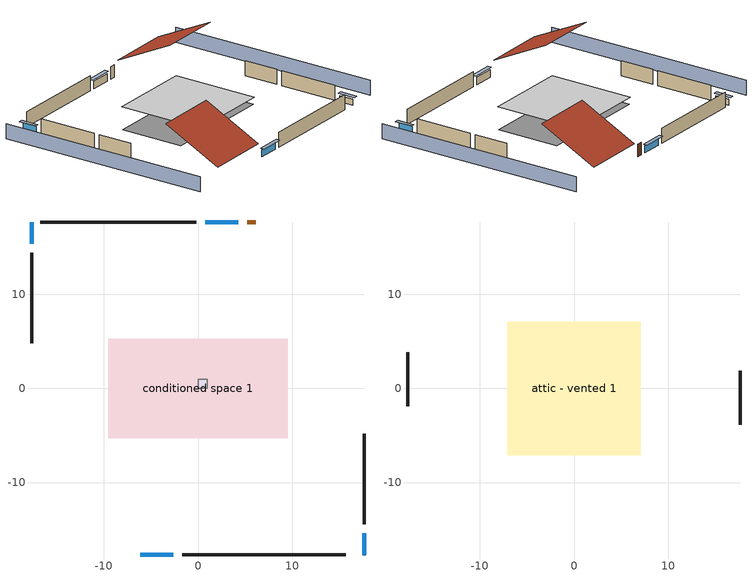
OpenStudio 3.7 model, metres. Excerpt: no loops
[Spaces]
conditioned space 1
 floor foundation (Slab1 construction): -9.54,-5.31 -9.54,5.31 9.54,5.31 9.54,-5.31 z0
 wall outside (Wall1 construction): -1.68,-17.7 15.69,-17.7 z0:2.44
 wall outside (Wall2 construction): -17.7,14.45 -17.7,4.81 z0:2.44
 wall outside (Wall3 construction): -0.16,17.7 -16.77,17.7 z0:2.44
 wall outside (Wall4 construction): 17.7,-14.45 17.7,-4.81 z0:2.44
 wall outside (AdiabaticWallConstruction): -6.13,-17.7 -2.61,-17.7 / 4.29,17.7 0.77,17.7 z0:1.19; -17.7,17.7 -17.7,15.38 / 17.7,-17.7 17.7,-15.38 z0:1.01
 wall outside (AdiabaticWallConstruction 1): 6.13,17.7 5.22,17.7 z0:2.03
 window (WindowConstruction): -6.13,-17.7 -2.61,-17.7 z0:1.19
 window (WindowConstruction 1): -17.7,17.7 -17.7,15.38 z0:1.01
 window (WindowConstruction 2): 4.29,17.7 0.77,17.7 z0:1.19
 window (WindowConstruction 3): 17.7,-17.7 17.7,-15.38 z0:1.01
 door (Door): 6.13,17.7 5.22,17.7 z0:2.03
central ac and furnace airloop ret air space
 floor adiabatic (AdiabaticConst): 0,0 0,1 1,1 1,0 z0
 wall adiabatic (AdiabaticConst): 0,1 0,0 1,0 1,1 0,1 z0:1
 ceiling adiabatic (AdiabaticConst): 1,0 1,1 0,1 0,0 z1
attic - vented 1
 floor to conditioned space 1 (Floor1 construction Reversed): -7.11,-7.11 -7.11,7.11 7.11,7.11 7.11,-7.11 z2.44
 wall outside (Wall5 construction): -17.7,3.88 -17.7,-1.89 z0:2.44
 wall outside (Wall6 construction): 17.7,-3.88 17.7,1.89 z0:2.44
 roof outside (Roof1 construction): -7.06,-17.7,2.44 -7.06,-8.19,7.2 -17.7,-8.19,7.2 -17.7,-17.7,2.44
 roof outside (Roof2 construction): 7.06,17.7,2.44 7.06,8.19,7.2 17.7,8.19,7.2 17.7,17.7,2.44
shading: 22.27,-17.7 22.27,17.7 / -22.27,17.7 -22.27,-17.7 z0:2.44; -2.3,-17.7 -6.44,-17.7 -6.44,-18.31 -2.3,-18.31 z1.49; -17.7,15.08 -17.7,18.01 -18.31,18.01 -18.31,15.08 z1.31; 0.46,17.7 4.6,17.7 4.6,18.31 0.46,18.31 z1.49; 17.7,-15.08 17.7,-18.01 18.31,-18.01 18.31,-15.08 z1.31
[Site]
Miramar Mcas_CA_USA: Latitude {deg}=32.87; Longitude {deg}=-117.15; Time Zone {hr}=-8; Elevation {m}=146; Terrain=Suburbs
[Site:GroundTemperature:Shallow]
17.2306, 16.3968, 16.33, 16.7257, 18.3142, 19.8952, 21.2659, 22.1342, 22.208, 21.5018, 20.166, 18.6335
[Site:WaterMainsTemperature]
Calculation Method=Schedule; Temperature Schedule=mains temperature schedule
[Building]
Building 1
[Material] Roughness=Rough
Name | Thickness {m} | Conductivity {W/m-K} | Density {kg/m3} | Specific Heat {J/kg-K} | Thermal Absorptance | Solar Absorptance | Visible Absorptance
asphalt or fiberglass shingles | 0.00635 | 0.162714 | 1121.4 | 1465.45 | 0.9 | 0.85 | 0.85
roof rigid ins | 0.00281632 | 0.029427 | 32.04 | 1214.23 | 0.9 | 0.7 | 0.7
osb sheathing 0.5 in. | 0.0127 | 0.115458 | 512.64 | 1214.23 | 0.9 | 0.6 | 0.6
stucco | 0.0254 | 0.649125 | 1281.6 | 879.27 | 0.9 | 0.5 | 0.5
osb sheathing 0.5 in. 1 | 0.0127 | 0.115458 | 512.64 | 1214.23 | 0.9 | 0.7 | 0.7
wall stud and cavity | 0.1397 | 0.556315 | 139.0536 | 1170.24 | 0.9 | 0.7 | 0.7
gypsum board | 0.0127 | 0.160291 | 801 | 837.4 | 0.9 | 0.6 | 0.6
wall stud and cavity 1 | 0.1397 | 0.348569 | 139.0536 | 1170.24 | 0.9 | 0.6 | 0.6
ceiling loosefill ins | 0.0846667 | 0.0480833 | 16.02 | 1046.75 | 0.9 | 0.7 | 0.7
ceiling stud and cavity | 0.1397 | 0.302811 | 65.682 | 1177.47 | 0.9 | 0.7 | 0.7
concrete 4.0 in. | 0.1016 | 1.803125 | 2242.8 | 837.4 | 0.9 | 0.7 | 0.7
floor covering | 0.0127 | 0.0450781 | 54.468 | 1339.84 | 0.9 | 0.9 | 0.9
wood siding; wood siding 1 | 0.0254 | 0.102417 | 544.68 | 1172.36
wall rigid ins | 0.512978 | 0.029427 | 32.04 | 1214.23 | 0.9 | 0.7 | 0.7
wall stud and cavity 2 | 0.0889 | 0.380278 | 52.3479 | 1209.89 | 0.9 | 0.7 | 0.7
door material | 0.04445 | 0.0612267 | 512.64 | 1214.23 | 0.9 | 0.7 | 0.7
wall stud and cavity 3 | 0.0889 | 0.391764 | 83.0341 | 1211.67 | 0.9 | 0.7 | 0.7
furniture material conditioned space 1 | 0.1524 | 0.115458 | 640.8 | 1214.23 | 0.9 | 0.6 | 0.6
[Construction]
Roof1 construction; Roof2 construction: asphalt or fiberglass shingles, roof rigid ins, osb sheathing 0.5 in.
Wall1 construction; Wall2 construction; Wall3 construction; Wall4 construction: stucco, osb sheathing 0.5 in. 1, wall stud and cavity, gypsum board
Wall5 construction; Wall6 construction: stucco, osb sheathing 0.5 in. 1, wall stud and cavity 1
Floor1 construction Reversed: gypsum board, ceiling stud and cavity, ceiling loosefill ins
Slab1 construction: concrete 4.0 in., floor covering
WindowConstruction; WindowConstruction 1; WindowConstruction 2; WindowConstruction 3: WindowMaterial
AdiabaticWallConstruction: wood siding, wall rigid ins, wall stud and cavity 2, gypsum board
Door: door material
AdiabaticWallConstruction 1: wood siding 1, wall rigid ins, wall stud and cavity 2, gypsum board
PartitionWallConstruction: gypsum board, wall stud and cavity 3, gypsum board
furniture construction conditioned space 1: furniture material conditioned space 1
AdiabaticConst: Adiabatic
[WindowMaterial:SimpleGlazingSystem]
WindowMaterial: U-Factor {W/m2-K}=2.78222; Solar Heat Gain Coefficient=0.56
[Material:NoMass]
Adiabatic: Roughness=Rough; Thermal Resistance {m2-K/W}=176.1
[ThermalZone] Multiplier=1; Use Ideal Air Loads=No
Name | Volume {m3} | Thermostat
conditioned space | 493.619 | conditioned space temperature setpoint
attic - vented | 214.681
central ac and furnace airloop ret air zone | 1
[Sizing:Zone] Zone Cooling Design Supply Air Temperature Input Method=SupplyAirTemperature; Zone Cooling Design Supply Air Temperature {C}=14; Zone Cooling Design Supply Air Temperature Difference {deltaC}=11.11; Zone Heating Design Supply Air Temperature Input Method=SupplyAirTemperature; Zone Heating Design Supply Air Temperature {C}=40; Zone Heating Design Supply Air Temperature Difference {deltaC}=11.11; Zone Cooling Design Supply Air Humidity Ratio {kg-H2O/kg-air}=0.0085; Zone Heating Design Supply Air Humidity Ratio {kg-H2O/kg-air}=0.008; Cooling Design Air Flow Method=DesignDay; Heating Design Air Flow Method=DesignDay; Account for Dedicated Outdoor Air System=No; Dedicated Outdoor Air System Control Strategy=NeutralSupplyAir; Dedicated Outdoor Air Low Setpoint Temperature for Design {C}=autosize; Dedicated Outdoor Air High Setpoint Temperature for Design {C}=autosize; Zone Load Sizing Method=Sensible Load Only No Latent Load; Zone Latent Cooling Design Supply Air Humidity Ratio Input Method=HumidityRatioDifference; Zone Cooling Design Supply Air Humidity Ratio Difference {kgWater/kgDryAir}=0.005; Zone Latent Heating Design Supply Air Humidity Ratio Input Method=HumidityRatioDifference; Zone Humidification Design Supply Air Humidity Ratio Difference {kgWater/kgDryAir}=0.005
attic - vented; central ac and furnace airloop ret air zone
[Space] Building Unit=Building Unit 1
Name | Thermal Zone | Volume {m3}
conditioned space 1 | conditioned space | 493.619
attic - vented 1 | attic - vented | 214.681
central ac and furnace airloop ret air space | central ac and furnace airloop ret air zone
[ThermostatSetpoint:DualSetpoint]
conditioned space temperature setpoint: Heating Setpoint Temperature Schedule=heating setpoint; Cooling Setpoint Temperature Schedule=cooling setpoint
[Foundation:Kiva]
Foundation Kiva 1: Initial Indoor Air Temperature {C}=22.2222; Wall Height Above Grade {m}=0.1016; Wall Depth Below Slab {m}=0.2032
[Foundation:Kiva:Settings]
Soil Conductivity {W/m-K}=1.9041; Soil Density {kg/m3}=1842.3; Soil Specific Heat {J/kg-K}=418.7; Ground Solar Absorptivity=0.9; Ground Thermal Absorptivity=0.9; Ground Surface Roughness {m}=0.03; Far-Field Width {m}=40; Deep-Ground Boundary Condition=ZeroFlux; Deep-Ground Depth {m}=40; Minimum Cell Dimension {m}=0.2; Maximum Cell Growth Coefficient=3; Simulation Timestep=Timestep
[SurfaceProperty:ExposedFoundationPerimeter]
Slab1: Exposed Perimeter Calculation Method=TotalExposedPerimeter; Total Exposed Perimeter {m}=59.37504
[SurfaceProperty:IncidentSolarMultiplier] Incident Solar Multiplier=1; Incident Solar Multiplier Schedule=trans schedule winter=0.85 summer=0.7
Window1; Window2; Window3; Window4
[InternalMass:Definition] Design Level Calculation Method=SurfaceArea
Name | Construction | Surface Area {m2}
partition wall mass | PartitionWallConstruction | 202.436
furniture mass conditioned space 1 | furniture construction conditioned space 1 | 80.9743
[InternalMass] Space or SpaceType=conditioned space 1; Multiplier=1
Name | Internal Mass Definition
partition wall mass | partition wall mass
furniture mass conditioned space 1 | furniture mass conditioned space 1
[External:File]
External File 1: File=in.schedules.csv
[People:Definition]
occupants: Number of People Calculation Method=People; Number of People {people}=2; Fraction Radiant=0.314171; Sensible Heat Fraction=0.56303; Carbon Dioxide Generation Rate {m3/s-W}=0; Enable ASHRAE 55 Comfort Warnings=No; Mean Radiant Temperature Calculation Type=ZoneAveraged
[People]
occupants: People Definition=occupants; Space or SpaceType=conditioned space 1; Number of People Schedule=occupants; Activity Level Schedule=occupants activity schedule; Multiplier=1
[Fan:SystemModel]
central ac and furnace supply fan: Availability Schedule=Always On Discrete; Design Maximum Air Flow Rate {m3/s}=0.64704; Speed Control Method=Discrete; Electric Power Minimum Flow Rate Fraction=0.2; Design Pressure Rise {Pa}=794.58; Motor Efficiency=1; Motor In Air Stream Fraction=1; Design Electric Power Consumption {W}=autosize; Design Power Sizing Method=TotalEfficiencyAndPressure; Electric Power Per Unit Flow Rate {W/(m3/s)}=840; Electric Power Per Unit Flow Rate Per Unit Pressure {W-s/m3-Pa}=1.66667; Fan Total Efficiency=0.75; Motor Loss Radiative Fraction=0; Speed Flow Fraction 1=0.57476; Speed Electric Power Fraction 1=0.18987; Speed Flow Fraction 2=1; Speed Electric Power Fraction 2=1
[EnergyManagementSystem:Sensor]
Name | Output Variable or Output Meter Index Key | Output Variable or Output Meter
central_ac_and_furnace_supply_fan_s; central_ac_and_furnace_supply_fan_s_1 | central ac and furnace supply fan | Fan Electricity Energy
cool_season | cooling season schedule | Schedule Value
out_pb_s |  | Site Outdoor Air Barometric Pressure
out_wt_s |  | Site Outdoor Air Humidity Ratio
site_vw_s |  | Site Wind Speed
central_ac_and_furnace_airloop_Fan_RTF_s | central ac and furnace supply fan | Fan Runtime Fraction Speed 1
central_ac_and_furnace_airloop_Fan_RTF_s_1 | central ac and furnace supply fan | Fan Runtime Fraction Speed 2
central_ac_and_furnace_airloop_AH_MFR_s | Node 5 | System Node Mass Flow Rate
central_ac_and_furnace_airloop_AH_VFR_s | Node 5 | System Node Current Density Volume Flow Rate
central_ac_and_furnace_airloop_AH_Tout_s | Node 5 | System Node Temperature
central_ac_and_furnace_airloop_AH_Wout_s | Node 5 | System Node Humidity Ratio
central_ac_and_furnace_airloop_RA_T_s | Node 8 | System Node Temperature
central_ac_and_furnace_airloop_Ra_W_s | Node 8 | System Node Humidity Ratio
central_ac_and_furnace_airloop_0_DZ_T_s | attic - vented | Zone Air Temperature
central_ac_and_furnace_airloop_0_DZ_W_s | attic - vented | Zone Mean Air Humidity Ratio
natural_vent_s | natural vent schedule | Schedule Value
htg_sp_s | heating setpoint | Schedule Value
clg_sp_s | cooling setpoint | Schedule Value
mech_vent_range_fan_0_sch_s | mech vent range fan 0 schedule | Schedule Value
mech_vent_bath_fan_0_sch_s | mech vent bath fan 0 schedule | Schedule Value
clothes_dryer_exhaust_0_sch_s | clothes_dryer | Schedule Value
htg_load_cond |  | Heating:EnergyTransfer:Zone:CONDITIONED SPACE
clg_load_cond |  | Cooling:EnergyTransfer:Zone:CONDITIONED SPACE
htg_load_duct |  | Heating:EnergyTransfer:Zone:CENTRAL AC AND FURNACE AIRLOOP RET AIR ZONE
clg_load_duct |  | Cooling:EnergyTransfer:Zone:CENTRAL AC AND FURNACE AIRLOOP RET AIR ZONE
[EnergyManagementSystem:Program]
central_ac_and_furnace_supply_fan_disaggregate_program: Set central_ac_and_furnace_supply_fan_clg = 0; If central_ac_and_furnace_clg_coil_s > 0; Set central_ac_and_furnace_supply_fan_clg = central_ac_and_furnace_supply_fan_s; EndIf
central_ac_and_furnace_supply_fan_disaggregate_program_1: Set central_ac_and_furnace_supply_fan_primary_htg = 0; If central_ac_and_furnace_htg_coil_s > 0; Set central_ac_and_furnace_supply_fan_primary_htg = central_ac_and_furnace_supply_fan_s_1; EndIf
water_heater_EC_adj: Set dhw_e_cons = water_heater_energy + water_heater_on_cycle_parasitic + water_heater_off_cycle_parasitic; Set water_heater_ec_adj_act = 0.0 * dhw_e_cons / 1
central_ac_and_furnace_airloop_0_duct_program: Set central_ac_and_furnace_airloop_AH_MFR = central_ac_and_furnace_airloop_AH_MFR_s; Set central_ac_and_furnace_airloop_Fan_RTF = 0; Set central_ac_and_furnace_airloop_Fan_RTF = central_ac_and_furnace_airloop_Fan_RTF + central_ac_and_furnace_airloop_Fan_RTF_s; Set central_ac_and_furnace_airloop_Fan_RTF = central_ac_and_furnace_airloop_Fan_RTF + central_ac_and_furnace_airloop_Fan_RTF_s_1; Set central_ac_and_furnace_airloop_AH_VFR = central_ac_and_furnace_airloop_AH_VFR_s; Set central_ac_and_furnace_airloop_AH_Tout = central_ac_and_furnace_airloop_AH_Tout_s; Set central_ac_and_furnace_airloop_AH_Wout = central_ac_and_furnace_airloop_AH_Wout_s; Set central_ac_and_furnace_airloop_RA_T = central_ac_and_furnace_airloop_RA_T_s; Set central_ac_and_furnace_airloop_Ra_W = central_ac_and_furnace_airloop_Ra_W_s; Set central_ac_and_furnace_airloop_0_DZ_T = central_ac_and_furnace_airloop_0_DZ_T_s; Set central_ac_and_furnace_airloop_0_DZ_W = central_ac_and_furnace_airloop_0_DZ_W_s; Run central_ac_and_furnace_airloop_0_duct_subroutine; Set central_ac_and_furnace_airloop_0_SupSensLkToCond_equip_act = central_ac_and_furnace_airloop_0_SupSensLkToCond; Set central_ac_and_furnace_airloop_0_SupLatLkToCond_equip_act = central_ac_and_furnace_airloop_0_SupLatLkToCond; Set central_ac_and_furnace_airloop_0_SupCondToLv_equip_act = central_ac_and_furnace_airloop_0_SupCondToLv; Set central_ac_and_furnace_airloop_0_RetSensLkToRP_equip_act = central_ac_and_furnace_airloop_0_RetSensLkToRP; Set central_ac_and_furnace_airloop_0_RetLatLkToRP_equip_act = central_ac_and_furnace_airloop_0_RetLatLkToRP; Set central_ac_and_furnace_airloop_0_RetCondToRP_equip_act = central_ac_and_furnace_airloop_0_RetCondToRP; Set central_ac_and_furnace_airloop_0_RetCondToDZ_equip_act = central_ac_and_furnace_airloop_0_RetCondToDZ; Set central_ac_and_furnace_airloop_0_SupCondToDZ_equip_act = central_ac_and_furnace_airloop_0_SupCondToDZ; Set central_ac_and_furnace_airloop_0_SupSensLkToDZ_equip_act = central_ac_and_furnace_airloop_0_SupSensLkToDZ; Set central_ac_and_furnace_airloop_0_SupLatLkToDZ_equip_act = central_ac_and_furnace_airloop_0_SupLatLkToDZ; Set central_ac_and_furnace_airloop_0_ZoneMixDZToCond_mix_act = central_ac_and_furnace_airloop_0_ZoneMixDZToCond; Set central_ac_and_furnace_airloop_0_ZoneMixCondToDZ_mix_act = central_ac_and_furnace_airloop_0_ZoneMixCondToDZ
natural_vent_program: Set Tin = tin_s; Set Tout = tout_s; Set Wout = out_wt_s; Set Pbar = out_pb_s; Set Phiout = (@RhFnTdbWPb Tout Wout Pbar); Set MaxHR = 0.0115; Set MaxRH = 0.7; Set Tnvsp = (htg_sp_s + clg_sp_s) / 2; Set NVavail = natural_vent_s; Set ClgSsnAvail = cool_season; Set natural_vent_flow_act = 0; Set whole_house_fan_flow_act = 0; Set whole_house_fan_mix_act = 0; Set whole_house_fan_act = 0; If ((Wout < MaxHR) && (Phiout < MaxRH) && (Tin > Tout) && (Tin > Tnvsp) && (ClgSsnAvail > 0)); Set WHF_Flow = 0; Set Adj = (Tin-Tnvsp)/(Tin-Tout); Set Adj = (@Min Adj 1); Set Adj = (@Max Adj 0); If (WHF_Flow > 0); Set whole_house_fan_flow_act = WHF_Flow*Adj; Set whole_house_fan_mix_act = WHF_Flow*Adj; Set WHF_W = 0; Set whole_house_fan_act = WHF_W*Adj; ElseIf (NVavail > 0); Set NVArea = 5243.521900032001; Set Cs = 8.968567957270247e-05; Set Cw = 6.158219665777789e-05; Set Tdiff = Tin-Tout; Set dT = (@Abs Tdiff); Set Vwind = site_vw_s; Set SGNV = NVArea*Adj*((((Cs*dT)+(Cw*(Vwind^2)))^0.5)/1000); Set MaxNV = 2.7423292766208007; Set natural_vent_flow_act = (@Min SGNV MaxNV); EndIf; EndIf
[ElectricEquipment:Definition] Design Level Calculation Method=EquipmentLevel
Name | Design Level {W} | Fraction Latent | Fraction Radiant | Fraction Lost
ceiling fan | 33.6232 | 0 | 0.558 | 0
clothes washer | 195.407 | 0.03 | 0.162 | 0.7
clothes dryer | 2215.79 | 0.015 | 0.081 | 0.85
dishwasher | 687.88 | 0.3 | 0.18 | 0.4
fridge | 54.5682 | 0 | 0.6 | 0
fridge 2 | 64.939 | 0 | 0.6 | 0
cooking range | 1184.37 | 0.08 | 0.432 | 0.2
misc plug loads | 230.91 | 0.021 | 0.558 | 0.049
misc pool pump | 863.933 | 0 | 0 | 1
whole house fan; mech vent house fan | 0 | 0 | 0 | 1
mech vent house fan cfis | 0 | 0 | 0 | 0
mech vent range fan 0; mech vent bath fan 0 | 30 | 0 | 0 | 1
[ElectricEquipment] Space or SpaceType=conditioned space 1
Name | Electric Equipment Definition | Schedule
ceiling fan | ceiling fan | ceiling_fan
clothes washer | clothes washer | clothes_washer
clothes dryer | clothes dryer | clothes_dryer
dishwasher | dishwasher | dishwasher
fridge | fridge | fridge schedule
fridge 1 | fridge 2 | fridge schedule 1
cooking range | cooking range | cooking_range
misc plug loads | misc plug loads | plug_loads_other
misc pool pump | misc pool pump | misc pool pump schedule
whole house fan | whole house fan | Always On Discrete
mech vent house fan | mech vent house fan | mech vent house fan schedule
mech vent house fan cfis | mech vent house fan cfis | mech vent house fan cfis schedule
mech vent range fan 0 | mech vent range fan 0 | mech vent range fan 0 schedule
mech vent bath fan 0 | mech vent bath fan 0 | mech vent bath fan 0 schedule
[OtherEquipment:Definition] Design Level Calculation Method=EquipmentLevel
Name | Design Level {W} | Fraction Latent | Fraction Radiant | Fraction Lost
water heater energy adjustment1 | 0.01 | 0 | 0 | 1
water sensible | -297.937 | 0 | 0.6 | 0
water latent | 302.308 | 1 | 0 | 0
central_ac_and_furnace_airloop_0_SupSensLkToCond equip; central_ac_and_furnace_airloop_0_SupCondToLv equip; central_ac_and_furnace_airloop_0_RetCondToRP equip; central_ac_and_furnace_airloop_0_RetSensLkToRP equip; central_ac_and_furnace_airloop_0_SupCondToDZ equip; central_ac_and_furnace_airloop_0_RetCondToDZ equip; central_ac_and_furnace_airloop_0_SupSensLkToDZ equip; mech vent house fan sensible load equip | 0 | 0 | 0 | 0
central_ac_and_furnace_airloop_0_SupLatLkToCond equip; central_ac_and_furnace_airloop_0_RetLatLkToRP equip; central_ac_and_furnace_airloop_0_SupLatLkToDZ equip; mech vent house fan latent load equip | 0 | 1 | 0 | 0
[OtherEquipment]
Name | Other Equipment Definition | Space or SpaceType | Schedule | Fuel Type
water heater energy adjustment1 | water heater energy adjustment1 | attic - vented 1 | Always On Discrete | NaturalGas
water sensible | water sensible | conditioned space 1 | hot_water_fixtures | None
water latent | water latent | conditioned space 1 | hot_water_fixtures | None
central_ac_and_furnace_airloop_0_SupSensLkToCond equip | central_ac_and_furnace_airloop_0_SupSensLkToCond equip | conditioned space 1 | Always On Discrete | None
central_ac_and_furnace_airloop_0_SupLatLkToCond equip | central_ac_and_furnace_airloop_0_SupLatLkToCond equip | conditioned space 1 | Always On Discrete | None
central_ac_and_furnace_airloop_0_SupCondToLv equip | central_ac_and_furnace_airloop_0_SupCondToLv equip | conditioned space 1 | Always On Discrete | None
central_ac_and_furnace_airloop_0_RetCondToRP equip | central_ac_and_furnace_airloop_0_RetCondToRP equip | central ac and furnace airloop ret air space | Always On Discrete | None
central_ac_and_furnace_airloop_0_RetSensLkToRP equip | central_ac_and_furnace_airloop_0_RetSensLkToRP equip | central ac and furnace airloop ret air space | Always On Discrete | None
central_ac_and_furnace_airloop_0_RetLatLkToRP equip | central_ac_and_furnace_airloop_0_RetLatLkToRP equip | central ac and furnace airloop ret air space | Always On Discrete | None
central_ac_and_furnace_airloop_0_SupCondToDZ equip | central_ac_and_furnace_airloop_0_SupCondToDZ equip | attic - vented 1 | Always On Discrete | None
central_ac_and_furnace_airloop_0_RetCondToDZ equip | central_ac_and_furnace_airloop_0_RetCondToDZ equip | attic - vented 1 | Always On Discrete | None
central_ac_and_furnace_airloop_0_SupSensLkToDZ equip | central_ac_and_furnace_airloop_0_SupSensLkToDZ equip | attic - vented 1 | Always On Discrete | None
central_ac_and_furnace_airloop_0_SupLatLkToDZ equip | central_ac_and_furnace_airloop_0_SupLatLkToDZ equip | attic - vented 1 | Always On Discrete | None
mech vent house fan sensible load equip | mech vent house fan sensible load equip | conditioned space 1 | Always On Discrete | None
mech vent house fan latent load equip | mech vent house fan latent load equip | conditioned space 1 | Always On Discrete | None
[EnergyManagementSystem:Actuator]
Name | Actuated Component | Actuated Component Type | Actuated Component Control Type | Zone or Space
water_heater_ec_adj_act | water heater energy adjustment1 | OtherEquipment | Power Level | attic - vented 1
central_ac_and_furnace_airloop_0_SupSensLkToCond_equip_act | central_ac_and_furnace_airloop_0_SupSensLkToCond equip | OtherEquipment | Power Level | conditioned space 1
central_ac_and_furnace_airloop_0_SupLatLkToCond_equip_act | central_ac_and_furnace_airloop_0_SupLatLkToCond equip | OtherEquipment | Power Level | conditioned space 1
central_ac_and_furnace_airloop_0_SupCondToLv_equip_act | central_ac_and_furnace_airloop_0_SupCondToLv equip | OtherEquipment | Power Level | conditioned space 1
central_ac_and_furnace_airloop_0_RetCondToRP_equip_act | central_ac_and_furnace_airloop_0_RetCondToRP equip | OtherEquipment | Power Level | central ac and furnace airloop ret air space
central_ac_and_furnace_airloop_0_RetSensLkToRP_equip_act | central_ac_and_furnace_airloop_0_RetSensLkToRP equip | OtherEquipment | Power Level | central ac and furnace airloop ret air space
central_ac_and_furnace_airloop_0_RetLatLkToRP_equip_act | central_ac_and_furnace_airloop_0_RetLatLkToRP equip | OtherEquipment | Power Level | central ac and furnace airloop ret air space
central_ac_and_furnace_airloop_0_SupCondToDZ_equip_act | central_ac_and_furnace_airloop_0_SupCondToDZ equip | OtherEquipment | Power Level | attic - vented 1
central_ac_and_furnace_airloop_0_RetCondToDZ_equip_act | central_ac_and_furnace_airloop_0_RetCondToDZ equip | OtherEquipment | Power Level | attic - vented 1
central_ac_and_furnace_airloop_0_SupSensLkToDZ_equip_act | central_ac_and_furnace_airloop_0_SupSensLkToDZ equip | OtherEquipment | Power Level | attic - vented 1
central_ac_and_furnace_airloop_0_SupLatLkToDZ_equip_act | central_ac_and_furnace_airloop_0_SupLatLkToDZ equip | OtherEquipment | Power Level | attic - vented 1
whole_house_fan_act | whole house fan | ElectricEquipment | Electricity Rate | conditioned space 1
mech_vent_house_fan_cfis_act | mech vent house fan cfis | ElectricEquipment | Electricity Rate | conditioned space 1
mech_vent_house_fan_sensible_load_equip_act | mech vent house fan sensible load equip | OtherEquipment | Power Level | conditioned space 1
mech_vent_house_fan_latent_load_equip_act | mech vent house fan latent load equip | OtherEquipment | Power Level | conditioned space 1
[WaterUse:Equipment:Definition]
Name | Peak Flow Rate {m3/s}
clothes washer | 1.52388e-06
dishwasher | 5.83981e-06
[Lights:Definition]
interior lighting: Design Level Calculation Method=LightingLevel; Lighting Level {W}=267.154; Fraction Radiant=0.6; Fraction Visible=0.2; Return Air Fraction=0
[Lights]
interior lighting: Lights Definition=interior lighting; Space or SpaceType=conditioned space 1; Schedule=lighting_interior; Fraction Replaceable=1
[Exterior:Lights:Definition]
exterior lighting: Design Level {W}=12.5918
[Exterior:Lights]
exterior lighting: Exterior Lights Definition=exterior lighting; Schedule=exterior lighting schedule
[ZoneMixing] Schedule=Always On Continuous; Design Flow Rate Calculation Method=Flow/Zone; Design Flow Rate {m3/s}=0
Name | Zone or Space | Source Zone or Space
central_ac_and_furnace_airloop_0_ZoneMixDZToCond mix | conditioned space | attic - vented
central_ac_and_furnace_airloop_0_ZoneMixCondToDZ mix; whole house fan mix | attic - vented | conditioned space
[SpaceInfiltration:DesignFlowRate] Space or SpaceType=conditioned space 1; Schedule=Always On Discrete; Design Flow Rate Calculation Method=Flow/Space; Design Flow Rate {m3/s}=0
natural vent flow; whole house fan flow; infil flow
[SpaceInfiltration:EffectiveLeakageArea]
infil|attic - vented 1: Space or SpaceType=attic - vented 1; Schedule=Always On Discrete; Effective Air Leakage Area {cm2}=6747.18; Stack Coefficient=0.000500384; Wind Coefficient=4.19826e-05
[BuildingUnit]
Building Unit 1
[Schedule:Ruleset]
Name | Default Day Schedule
heating setpoint | heating setpoint default day
cooling setpoint | cooling setpoint default day
trans schedule winter=0.85 summer=0.7 | trans schedule winter=0.85 summer=0.7 default day
fridge schedule | fridge schedule default day
fridge schedule 1 | fridge schedule default day 1
exterior lighting schedule | exterior lighting schedule default day
misc pool pump schedule | misc pool pump schedule default day
mech vent range fan 0 schedule | mech vent range fan 0 schedule default day
mech vent bath fan 0 schedule | mech vent bath fan 0 schedule default day
[Schedule:Day]
heating setpoint default day; cooling setpoint default day; trans schedule winter=0.85 summer=0.7 default day; fridge schedule default day; fridge schedule default day 1; exterior lighting schedule default day; misc pool pump schedule default day; mech vent range fan 0 schedule default day; mech vent bath fan 0 schedule default day: 24, 0, 0
heating setpoint allday1: 24, 0, 21.1111
cooling setpoint allday1: 24, 0, 22.2222
trans schedule winter=0.85 summer=0.7 allday1; trans schedule winter=0.85 summer=0.7 allday335: 24, 0, 0.85
trans schedule winter=0.85 summer=0.7 allday121: 24, 0, 0.7
fridge schedule allday1; fridge schedule allday12; fridge schedule allday1 1; fridge schedule allday12 1: 1, 0, 0.610949, 2, 0, 0.595675, 3, 0, 0.580401, 4, 0, 0.565128, 6, 0, 0.549854, 7, 0, 0.580401, 8, 0, 0.610949, 10, 0, 0.626223, 12, 0, 0.610949, 15, 0, 0.641496, 16, 0, 0.626223, 17, 0, 0.672044, 18, 0, 0.733139, 19, 0, 0.763686, 20, 0, 0.733139, 21, 0, 0.717865, 22, 0, 0.702591, 23, 0, 0.672044, 24, 0, 0.626223
fridge schedule allday2; fridge schedule allday2 1: 1, 0, 0.609489, 2, 0, 0.594252, 3, 0, 0.579015, 4, 0, 0.563777, 6, 0, 0.54854, 7, 0, 0.579015, 8, 0, 0.609489, 10, 0, 0.624726, 12, 0, 0.609489, 15, 0, 0.639964, 16, 0, 0.624726, 17, 0, 0.670438, 18, 0, 0.731387, 19, 0, 0.761861, 20, 0, 0.731387, 21, 0, 0.71615, 22, 0, 0.700912, 23, 0, 0.670438, 24, 0, 0.624726
fridge schedule allday3; fridge schedule allday3 1: 1, 0, 0.791241, 2, 0, 0.77146, 3, 0, 0.751679, 4, 0, 0.731898, 6, 0, 0.712117, 7, 0, 0.751679, 8, 0, 0.791241, 10, 0, 0.811022, 12, 0, 0.791241, 15, 0, 0.830803, 16, 0, 0.811022, 17, 0, 0.870365, 18, 0, 0.949489, 19, 0, 0.989051, 20, 0, 0.949489, 21, 0, 0.929708, 22, 0, 0.909927, 23, 0, 0.870365, 24, 0, 0.811022
fridge schedule allday6; fridge schedule allday6 1: 1, 0, 0.8, 2, 0, 0.78, 3, 0, 0.76, 4, 0, 0.74, 6, 0, 0.72, 7, 0, 0.76, 8, 0, 0.8, 10, 0, 0.82, 12, 0, 0.8, 15, 0, 0.84, 16, 0, 0.82, 17, 0, 0.88, 18, 0, 0.96, 19, 0, 1, 20, 0, 0.96, 21, 0, 0.94, 22, 0, 0.92, 23, 0, 0.88, 24, 0, 0.82
fridge schedule allday10; fridge schedule allday10 1: 1, 0, 0.679562, 2, 0, 0.662573, 3, 0, 0.645584, 4, 0, 0.628595, 6, 0, 0.611606, 7, 0, 0.645584, 8, 0, 0.679562, 10, 0, 0.696551, 12, 0, 0.679562, 15, 0, 0.71354, 16, 0, 0.696551, 17, 0, 0.747518, 18, 0, 0.815474, 19, 0, 0.849453, 20, 0, 0.815474, 21, 0, 0.798485, 22, 0, 0.781496, 23, 0, 0.747518, 24, 0, 0.696551
fridge schedule allday11; fridge schedule allday11 1: 1, 0, 0.675182, 2, 0, 0.658303, 3, 0, 0.641423, 4, 0, 0.624544, 6, 0, 0.607664, 7, 0, 0.641423, 8, 0, 0.675182, 10, 0, 0.692062, 12, 0, 0.675182, 15, 0, 0.708942, 16, 0, 0.692062, 17, 0, 0.742701, 18, 0, 0.810219, 19, 0, 0.843978, 20, 0, 0.810219, 21, 0, 0.793339, 22, 0, 0.77646, 23, 0, 0.742701, 24, 0, 0.692062
exterior lighting schedule weekday1; exterior lighting schedule weekday12: 5, 0, 0.434959, 6, 0, 0.349858, 7, 0, 0.330947, 8, 0, 0.321491, 9, 0, 0.312035, 10, 0, 0.264757, 11, 0, 0.208024, 12, 0, 0.141834, 13, 0, 0.113467, 15, 0, 0.104012, 16, 0, 0.113467, 17, 0, 0.179657, 18, 0, 0.349858, 19, 0, 0.463325, 20, 0, 0.614615, 21, 0, 0.860461, 22, 0, 0.99284, 23, 0, 0.860461, 24, 0, 0.595704
exterior lighting schedule weekend1; exterior lighting schedule weekend12: 2, 0, 0.434959, 4, 0, 0.425503, 5, 0, 0.434959, 6, 0, 0.425503, 7, 0, 0.416047, 8, 0, 0.38768, 9, 0, 0.340402, 10, 0, 0.283669, 11, 0, 0.226935, 12, 0, 0.15129, 13, 0, 0.113467, 15, 0, 0.104012, 16, 0, 0.113467, 17, 0, 0.179657, 18, 0, 0.359314, 19, 0, 0.45387, 20, 0, 0.567337, 21, 0, 0.784816, 22, 0, 0.926651, 23, 0, 0.803728, 24, 0, 0.557882
exterior lighting schedule weekday2: 5, 0, 0.438095, 6, 0, 0.352381, 7, 0, 0.333333, 8, 0, 0.32381, 9, 0, 0.314286, 10, 0, 0.266667, 11, 0, 0.209524, 12, 0, 0.142857, 13, 0, 0.114286, 15, 0, 0.104762, 16, 0, 0.114286, 17, 0, 0.180952, 18, 0, 0.352381, 19, 0, 0.466667, 20, 0, 0.619048, 21, 0, 0.866667, 22, 0, 1, 23, 0, 0.866667, 24, 0, 0.6
exterior lighting schedule weekend2: 2, 0, 0.438095, 4, 0, 0.428571, 5, 0, 0.438095, 6, 0, 0.428571, 7, 0, 0.419048, 8, 0, 0.390476, 9, 0, 0.342857, 10, 0, 0.285714, 11, 0, 0.228571, 12, 0, 0.152381, 13, 0, 0.114286, 15, 0, 0.104762, 16, 0, 0.114286, 17, 0, 0.180952, 18, 0, 0.361905, 19, 0, 0.457143, 20, 0, 0.571429, 21, 0, 0.790476, 22, 0, 0.933333, 23, 0, 0.809524, 24, 0, 0.561905
exterior lighting schedule weekday3; exterior lighting schedule weekday5: 5, 0, 0.346085, 6, 0, 0.278373, 7, 0, 0.263325, 8, 0, 0.255802, 9, 0, 0.248278, 10, 0, 0.21066, 11, 0, 0.165519, 12, 0, 0.112854, 13, 0, 0.090283, 15, 0, 0.0827594, 16, 0, 0.090283, 17, 0, 0.142948, 18, 0, 0.278373, 19, 0, 0.368656, 20, 0, 0.489033, 21, 0, 0.684646, 22, 0, 0.789976, 23, 0, 0.684646, 24, 0, 0.473986
exterior lighting schedule weekend3; exterior lighting schedule weekend5: 2, 0, 0.346085, 4, 0, 0.338561, 5, 0, 0.346085, 6, 0, 0.338561, 7, 0, 0.331038, 8, 0, 0.308467, 9, 0, 0.270849, 10, 0, 0.225707, 11, 0, 0.180566, 12, 0, 0.120377, 13, 0, 0.090283, 15, 0, 0.0827594, 16, 0, 0.090283, 17, 0, 0.142948, 18, 0, 0.285896, 19, 0, 0.361132, 20, 0, 0.451415, 21, 0, 0.624457, 22, 0, 0.737311, 23, 0, 0.639504, 24, 0, 0.443891
exterior lighting schedule weekday4: 5, 0, 0.344691, 6, 0, 0.277251, 7, 0, 0.262265, 8, 0, 0.254771, 9, 0, 0.247278, 10, 0, 0.209812, 11, 0, 0.164852, 12, 0, 0.112399, 13, 0, 0.0899193, 15, 0, 0.082426, 16, 0, 0.0899193, 17, 0, 0.142372, 18, 0, 0.277251, 19, 0, 0.367171, 20, 0, 0.487063, 21, 0, 0.681888, 22, 0, 0.786794, 23, 0, 0.681888, 24, 0, 0.472076
exterior lighting schedule weekend4: 2, 0, 0.344691, 4, 0, 0.337197, 5, 0, 0.344691, 6, 0, 0.337197, 7, 0, 0.329704, 8, 0, 0.307224, 9, 0, 0.269758, 10, 0, 0.224798, 11, 0, 0.179839, 12, 0, 0.119892, 13, 0, 0.0899193, 15, 0, 0.082426, 16, 0, 0.0899193, 17, 0, 0.142372, 18, 0, 0.284744, 19, 0, 0.359677, 20, 0, 0.449597, 21, 0, 0.621942, 22, 0, 0.734341, 23, 0, 0.636928, 24, 0, 0.442103
exterior lighting schedule weekday6; exterior lighting schedule weekday9: 5, 0, 0.28823, 6, 0, 0.231837, 7, 0, 0.219305, 8, 0, 0.213039, 9, 0, 0.206773, 10, 0, 0.175444, 11, 0, 0.137849, 12, 0, 0.093988, 13, 0, 0.0751904, 15, 0, 0.0689245, 16, 0, 0.0751904, 17, 0, 0.119051, 18, 0, 0.231837, 19, 0, 0.307027, 20, 0, 0.407281, 21, 0, 0.570194, 22, 0, 0.657916, 23, 0, 0.570194, 24, 0, 0.394749
exterior lighting schedule weekend6; exterior lighting schedule weekend9: 2, 0, 0.28823, 4, 0, 0.281964, 5, 0, 0.28823, 6, 0, 0.281964, 7, 0, 0.275698, 8, 0, 0.2569, 9, 0, 0.225571, 10, 0, 0.187976, 11, 0, 0.150381, 12, 0, 0.100254, 13, 0, 0.0751904, 15, 0, 0.0689245, 16, 0, 0.0751904, 17, 0, 0.119051, 18, 0, 0.238103, 19, 0, 0.300761, 20, 0, 0.375952, 21, 0, 0.520067, 22, 0, 0.614055, 23, 0, 0.532598, 24, 0, 0.369686
exterior lighting schedule weekday7: 5, 0, 0.286139, 6, 0, 0.230155, 7, 0, 0.217714, 8, 0, 0.211494, 9, 0, 0.205273, 10, 0, 0.174171, 11, 0, 0.136849, 12, 0, 0.0933061, 13, 0, 0.0746448, 15, 0, 0.0684244, 16, 0, 0.0746448, 17, 0, 0.118188, 18, 0, 0.230155, 19, 0, 0.3048, 20, 0, 0.404326, 21, 0, 0.566057, 22, 0, 0.653142, 23, 0, 0.566057, 24, 0, 0.391885
exterior lighting schedule weekend7: 2, 0, 0.286139, 4, 0, 0.279918, 5, 0, 0.286139, 6, 0, 0.279918, 7, 0, 0.273698, 8, 0, 0.255037, 9, 0, 0.223935, 10, 0, 0.186612, 11, 0, 0.14929, 12, 0, 0.0995265, 13, 0, 0.0746448, 15, 0, 0.0684244, 16, 0, 0.0746448, 17, 0, 0.118188, 18, 0, 0.236375, 19, 0, 0.298579, 20, 0, 0.373224, 21, 0, 0.516294, 22, 0, 0.6096, 23, 0, 0.528734, 24, 0, 0.367004
exterior lighting schedule weekday10: 5, 0, 0.345039, 6, 0, 0.277532, 7, 0, 0.26253, 8, 0, 0.255029, 9, 0, 0.247528, 10, 0, 0.210024, 11, 0, 0.165019, 12, 0, 0.112513, 13, 0, 0.0900102, 15, 0, 0.0825094, 16, 0, 0.0900102, 17, 0, 0.142516, 18, 0, 0.277532, 19, 0, 0.367542, 20, 0, 0.487555, 21, 0, 0.682578, 22, 0, 0.787589, 23, 0, 0.682578, 24, 0, 0.472554
exterior lighting schedule weekend10: 2, 0, 0.345039, 4, 0, 0.337538, 5, 0, 0.345039, 6, 0, 0.337538, 7, 0, 0.330038, 8, 0, 0.307535, 9, 0, 0.270031, 10, 0, 0.225026, 11, 0, 0.18002, 12, 0, 0.120014, 13, 0, 0.0900102, 15, 0, 0.0825094, 16, 0, 0.0900102, 17, 0, 0.142516, 18, 0, 0.285032, 19, 0, 0.360041, 20, 0, 0.450051, 21, 0, 0.622571, 22, 0, 0.735084, 23, 0, 0.637572, 24, 0, 0.44255
exterior lighting schedule weekday11: 5, 0, 0.343994, 6, 0, 0.276691, 7, 0, 0.261734, 8, 0, 0.254256, 9, 0, 0.246778, 10, 0, 0.209387, 11, 0, 0.164519, 12, 0, 0.112172, 13, 0, 0.0897375, 15, 0, 0.0822593, 16, 0, 0.0897375, 17, 0, 0.142084, 18, 0, 0.276691, 19, 0, 0.366428, 20, 0, 0.486078, 21, 0, 0.680509, 22, 0, 0.785203, 23, 0, 0.680509, 24, 0, 0.471122
exterior lighting schedule weekend11: 2, 0, 0.343994, 4, 0, 0.336516, 5, 0, 0.343994, 6, 0, 0.336516, 7, 0, 0.329037, 8, 0, 0.306603, 9, 0, 0.269212, 10, 0, 0.224344, 11, 0, 0.179475, 12, 0, 0.11965, 13, 0, 0.0897375, 15, 0, 0.0822593, 16, 0, 0.0897375, 17, 0, 0.142084, 18, 0, 0.284169, 19, 0, 0.35895, 20, 0, 0.448687, 21, 0, 0.620684, 22, 0, 0.732856, 23, 0, 0.63564, 24, 0, 0.441209
misc pool pump schedule allday1; misc pool pump schedule allday12: 3, 0, 0.0234796, 4, 0, 0.0313062, 5, 0, 0.0626123, 6, 0, 0.117398, 7, 0, 0.20349, 8, 0, 0.344368, 9, 0, 0.657429, 10, 0, 0.947011, 11, 0, 0.993971, 12, 0, 0.947011, 13, 0, 0.939185, 14, 0, 0.704389, 15, 0, 0.586991, 16, 0, 0.477419, 17, 0, 0.289582, 18, 0, 0.18001, 19, 0, 0.101745, 20, 0, 0.0626123, 21, 0, 0.0313062, 24, 0, 0.0234796
misc pool pump schedule allday2: 3, 0, 0.023622, 4, 0, 0.0314961, 5, 0, 0.0629921, 6, 0, 0.11811, 7, 0, 0.204724, 8, 0, 0.346457, 9, 0, 0.661417, 10, 0, 0.952756, 11, 0, 1, 12, 0, 0.952756, 13, 0, 0.944882, 14, 0, 0.708661, 15, 0, 0.590551, 16, 0, 0.480315, 17, 0, 0.291339, 18, 0, 0.181102, 19, 0, 0.102362, 20, 0, 0.0629921, 21, 0, 0.0314961, 24, 0, 0.023622
misc pool pump schedule allday3; misc pool pump schedule allday5: 3, 0, 0.0206108, 4, 0, 0.0274811, 5, 0, 0.0549621, 6, 0, 0.103054, 7, 0, 0.178627, 8, 0, 0.302292, 9, 0, 0.577102, 10, 0, 0.831302, 11, 0, 0.872524, 12, 0, 0.831302, 13, 0, 0.824432, 14, 0, 0.618324, 15, 0, 0.51527, 16, 0, 0.419086, 17, 0, 0.2542, 18, 0, 0.158016, 19, 0, 0.0893134, 20, 0, 0.0549621, 21, 0, 0.0274811, 24, 0, 0.0206108
misc pool pump schedule allday4: 3, 0, 0.0205498, 4, 0, 0.0273997, 5, 0, 0.0547994, 6, 0, 0.102749, 7, 0, 0.178098, 8, 0, 0.301396, 9, 0, 0.575393, 10, 0, 0.82884, 11, 0, 0.86994, 12, 0, 0.82884, 13, 0, 0.82199, 14, 0, 0.616493, 15, 0, 0.513744, 16, 0, 0.417845, 17, 0, 0.253447, 18, 0, 0.157548, 19, 0, 0.0890489, 20, 0, 0.0547994, 21, 0, 0.0273997, 24, 0, 0.0205498
misc pool pump schedule allday6; misc pool pump schedule allday9: 3, 0, 0.0180675, 4, 0, 0.02409, 5, 0, 0.04818, 6, 0, 0.0903375, 7, 0, 0.156585, 8, 0, 0.26499, 9, 0, 0.50589, 10, 0, 0.728723, 11, 0, 0.764858, 12, 0, 0.728723, 13, 0, 0.7227, 14, 0, 0.542025, 15, 0, 0.451688, 16, 0, 0.367373, 17, 0, 0.222833, 18, 0, 0.138518, 19, 0, 0.0782925, 20, 0, 0.04818, 21, 0, 0.02409, 24, 0, 0.0180675
misc pool pump schedule allday7: 3, 0, 0.0179658, 4, 0, 0.0239544, 5, 0, 0.0479087, 6, 0, 0.0898289, 7, 0, 0.155703, 8, 0, 0.263498, 9, 0, 0.503042, 10, 0, 0.72462, 11, 0, 0.760551, 12, 0, 0.72462, 13, 0, 0.718631, 14, 0, 0.538973, 15, 0, 0.449144, 16, 0, 0.365304, 17, 0, 0.221578, 18, 0, 0.137738, 19, 0, 0.0778517, 20, 0, 0.0479087, 21, 0, 0.0239544, 24, 0, 0.0179658
misc pool pump schedule allday10: 3, 0, 0.0198987, 4, 0, 0.0265316, 5, 0, 0.0530631, 6, 0, 0.0994934, 7, 0, 0.172455, 8, 0, 0.291847, 9, 0, 0.557163, 10, 0, 0.80258, 11, 0, 0.842377, 12, 0, 0.80258, 13, 0, 0.795947, 14, 0, 0.59696, 15, 0, 0.497467, 16, 0, 0.404606, 17, 0, 0.245417, 18, 0, 0.152557, 19, 0, 0.0862276, 20, 0, 0.0530631, 21, 0, 0.0265316, 24, 0, 0.0198987
misc pool pump schedule allday11: 3, 0, 0.0198173, 4, 0, 0.0264231, 5, 0, 0.0528461, 6, 0, 0.0990865, 7, 0, 0.17175, 8, 0, 0.290654, 9, 0, 0.554884, 10, 0, 0.799297, 11, 0, 0.838932, 12, 0, 0.799297, 13, 0, 0.792692, 14, 0, 0.594519, 15, 0, 0.495432, 16, 0, 0.402952, 17, 0, 0.244413, 18, 0, 0.151933, 19, 0, 0.0858749, 20, 0, 0.0528461, 21, 0, 0.0264231, 24, 0, 0.0198173
mech vent range fan 0 schedule allday1: 11, 0, 0, 12, 0, 1, 24, 0, 0
mech vent bath fan 0 schedule allday1: 1, 0, 1, 24, 0, 0
[Schedule:Rule] Date Specification Type=DateRange; Start Day=1
Name | Schedule Ruleset | Rule Order | Day Schedule | Apply Sunday | Apply Monday | Apply Tuesday | Apply Wednesday | Apply Thursday | Apply Friday | Apply Saturday | Start Month | End Month | End Day
heating setpoint allday ruleset1 | heating setpoint | 0 | heating setpoint allday1 | Yes | Yes | Yes | Yes | Yes | Yes | Yes | 1 | 12 | 31
cooling setpoint allday ruleset1 | cooling setpoint | 0 | cooling setpoint allday1 | Yes | Yes | Yes | Yes | Yes | Yes | Yes | 1 | 12 | 31
trans schedule winter=0.85 summer=0.7 allday ruleset1 | trans schedule winter=0.85 summer=0.7 | 2 | trans schedule winter=0.85 summer=0.7 allday1 | Yes | Yes | Yes | Yes | Yes | Yes | Yes | 1 | 4 | 30
trans schedule winter=0.85 summer=0.7 allday ruleset121 | trans schedule winter=0.85 summer=0.7 | 1 | trans schedule winter=0.85 summer=0.7 allday121 | Yes | Yes | Yes | Yes | Yes | Yes | Yes | 5 | 11 | 30
trans schedule winter=0.85 summer=0.7 allday ruleset335 | trans schedule winter=0.85 summer=0.7 | 0 | trans schedule winter=0.85 summer=0.7 allday335 | Yes | Yes | Yes | Yes | Yes | Yes | Yes | 12 | 12 | 31
fridge schedule allday ruleset1 | fridge schedule | 6 | fridge schedule allday1 | Yes | Yes | Yes | Yes | Yes | Yes | Yes | 1 | 1 | 31
fridge schedule allday ruleset2 | fridge schedule | 5 | fridge schedule allday2 | Yes | Yes | Yes | Yes | Yes | Yes | Yes | 2 | 2 | 28
fridge schedule allday ruleset3 | fridge schedule | 4 | fridge schedule allday3 | Yes | Yes | Yes | Yes | Yes | Yes | Yes | 3 | 5 | 31
fridge schedule allday ruleset6 | fridge schedule | 3 | fridge schedule allday6 | Yes | Yes | Yes | Yes | Yes | Yes | Yes | 6 | 9 | 30
fridge schedule allday ruleset10 | fridge schedule | 2 | fridge schedule allday10 | Yes | Yes | Yes | Yes | Yes | Yes | Yes | 10 | 10 | 31
fridge schedule allday ruleset11 | fridge schedule | 1 | fridge schedule allday11 | Yes | Yes | Yes | Yes | Yes | Yes | Yes | 11 | 11 | 30
fridge schedule allday ruleset12 | fridge schedule | 0 | fridge schedule allday12 | Yes | Yes | Yes | Yes | Yes | Yes | Yes | 12 | 12 | 31
fridge schedule allday ruleset1 1 | fridge schedule 1 | 6 | fridge schedule allday1 1 | Yes | Yes | Yes | Yes | Yes | Yes | Yes | 1 | 1 | 31
fridge schedule allday ruleset2 1 | fridge schedule 1 | 5 | fridge schedule allday2 1 | Yes | Yes | Yes | Yes | Yes | Yes | Yes | 2 | 2 | 28
fridge schedule allday ruleset3 1 | fridge schedule 1 | 4 | fridge schedule allday3 1 | Yes | Yes | Yes | Yes | Yes | Yes | Yes | 3 | 5 | 31
fridge schedule allday ruleset6 1 | fridge schedule 1 | 3 | fridge schedule allday6 1 | Yes | Yes | Yes | Yes | Yes | Yes | Yes | 6 | 9 | 30
fridge schedule allday ruleset10 1 | fridge schedule 1 | 2 | fridge schedule allday10 1 | Yes | Yes | Yes | Yes | Yes | Yes | Yes | 10 | 10 | 31
fridge schedule allday ruleset11 1 | fridge schedule 1 | 1 | fridge schedule allday11 1 | Yes | Yes | Yes | Yes | Yes | Yes | Yes | 11 | 11 | 30
fridge schedule allday ruleset12 1 | fridge schedule 1 | 0 | fridge schedule allday12 1 | Yes | Yes | Yes | Yes | Yes | Yes | Yes | 12 | 12 | 31
exterior lighting schedule weekday ruleset1 | exterior lighting schedule | 21 | exterior lighting schedule weekday1 |  | Yes | Yes | Yes | Yes | Yes |  | 1 | 1 | 31
exterior lighting schedule weekend ruleset1 | exterior lighting schedule | 20 | exterior lighting schedule weekend1 | Yes |  |  |  |  |  | Yes | 1 | 1 | 31
exterior lighting schedule weekday ruleset2 | exterior lighting schedule | 19 | exterior lighting schedule weekday2 |  | Yes | Yes | Yes | Yes | Yes |  | 2 | 2 | 28
exterior lighting schedule weekend ruleset2 | exterior lighting schedule | 18 | exterior lighting schedule weekend2 | Yes |  |  |  |  |  | Yes | 2 | 2 | 28
exterior lighting schedule weekday ruleset3 | exterior lighting schedule | 17 | exterior lighting schedule weekday3 |  | Yes | Yes | Yes | Yes | Yes |  | 3 | 3 | 31
exterior lighting schedule weekend ruleset3 | exterior lighting schedule | 16 | exterior lighting schedule weekend3 | Yes |  |  |  |  |  | Yes | 3 | 3 | 31
exterior lighting schedule weekday ruleset4 | exterior lighting schedule | 15 | exterior lighting schedule weekday4 |  | Yes | Yes | Yes | Yes | Yes |  | 4 | 4 | 30
exterior lighting schedule weekend ruleset4 | exterior lighting schedule | 14 | exterior lighting schedule weekend4 | Yes |  |  |  |  |  | Yes | 4 | 4 | 30
exterior lighting schedule weekday ruleset5 | exterior lighting schedule | 13 | exterior lighting schedule weekday5 |  | Yes | Yes | Yes | Yes | Yes |  | 5 | 5 | 31
exterior lighting schedule weekend ruleset5 | exterior lighting schedule | 12 | exterior lighting schedule weekend5 | Yes |  |  |  |  |  | Yes | 5 | 5 | 31
exterior lighting schedule weekday ruleset6 | exterior lighting schedule | 11 | exterior lighting schedule weekday6 |  | Yes | Yes | Yes | Yes | Yes |  | 6 | 6 | 30
exterior lighting schedule weekend ruleset6 | exterior lighting schedule | 10 | exterior lighting schedule weekend6 | Yes |  |  |  |  |  | Yes | 6 | 6 | 30
exterior lighting schedule weekday ruleset7 | exterior lighting schedule | 9 | exterior lighting schedule weekday7 |  | Yes | Yes | Yes | Yes | Yes |  | 7 | 8 | 31
exterior lighting schedule weekend ruleset7 | exterior lighting schedule | 8 | exterior lighting schedule weekend7 | Yes |  |  |  |  |  | Yes | 7 | 8 | 31
exterior lighting schedule weekday ruleset9 | exterior lighting schedule | 7 | exterior lighting schedule weekday9 |  | Yes | Yes | Yes | Yes | Yes |  | 9 | 9 | 30
exterior lighting schedule weekend ruleset9 | exterior lighting schedule | 6 | exterior lighting schedule weekend9 | Yes |  |  |  |  |  | Yes | 9 | 9 | 30
exterior lighting schedule weekday ruleset10 | exterior lighting schedule | 5 | exterior lighting schedule weekday10 |  | Yes | Yes | Yes | Yes | Yes |  | 10 | 10 | 31
exterior lighting schedule weekend ruleset10 | exterior lighting schedule | 4 | exterior lighting schedule weekend10 | Yes |  |  |  |  |  | Yes | 10 | 10 | 31
exterior lighting schedule weekday ruleset11 | exterior lighting schedule | 3 | exterior lighting schedule weekday11 |  | Yes | Yes | Yes | Yes | Yes |  | 11 | 11 | 30
exterior lighting schedule weekend ruleset11 | exterior lighting schedule | 2 | exterior lighting schedule weekend11 | Yes |  |  |  |  |  | Yes | 11 | 11 | 30
exterior lighting schedule weekday ruleset12 | exterior lighting schedule | 1 | exterior lighting schedule weekday12 |  | Yes | Yes | Yes | Yes | Yes |  | 12 | 12 | 31
exterior lighting schedule weekend ruleset12 | exterior lighting schedule | 0 | exterior lighting schedule weekend12 | Yes |  |  |  |  |  | Yes | 12 | 12 | 31
misc pool pump schedule allday ruleset1 | misc pool pump schedule | 10 | misc pool pump schedule allday1 | Yes | Yes | Yes | Yes | Yes | Yes | Yes | 1 | 1 | 31
misc pool pump schedule allday ruleset2 | misc pool pump schedule | 9 | misc pool pump schedule allday2 | Yes | Yes | Yes | Yes | Yes | Yes | Yes | 2 | 2 | 28
misc pool pump schedule allday ruleset3 | misc pool pump schedule | 8 | misc pool pump schedule allday3 | Yes | Yes | Yes | Yes | Yes | Yes | Yes | 3 | 3 | 31
misc pool pump schedule allday ruleset4 | misc pool pump schedule | 7 | misc pool pump schedule allday4 | Yes | Yes | Yes | Yes | Yes | Yes | Yes | 4 | 4 | 30
misc pool pump schedule allday ruleset5 | misc pool pump schedule | 6 | misc pool pump schedule allday5 | Yes | Yes | Yes | Yes | Yes | Yes | Yes | 5 | 5 | 31
misc pool pump schedule allday ruleset6 | misc pool pump schedule | 5 | misc pool pump schedule allday6 | Yes | Yes | Yes | Yes | Yes | Yes | Yes | 6 | 6 | 30
misc pool pump schedule allday ruleset7 | misc pool pump schedule | 4 | misc pool pump schedule allday7 | Yes | Yes | Yes | Yes | Yes | Yes | Yes | 7 | 8 | 31
misc pool pump schedule allday ruleset9 | misc pool pump schedule | 3 | misc pool pump schedule allday9 | Yes | Yes | Yes | Yes | Yes | Yes | Yes | 9 | 9 | 30
misc pool pump schedule allday ruleset10 | misc pool pump schedule | 2 | misc pool pump schedule allday10 | Yes | Yes | Yes | Yes | Yes | Yes | Yes | 10 | 10 | 31
misc pool pump schedule allday ruleset11 | misc pool pump schedule | 1 | misc pool pump schedule allday11 | Yes | Yes | Yes | Yes | Yes | Yes | Yes | 11 | 11 | 30
misc pool pump schedule allday ruleset12 | misc pool pump schedule | 0 | misc pool pump schedule allday12 | Yes | Yes | Yes | Yes | Yes | Yes | Yes | 12 | 12 | 31
mech vent range fan 0 schedule allday ruleset1 | mech vent range fan 0 schedule | 0 | mech vent range fan 0 schedule allday1 | Yes | Yes | Yes | Yes | Yes | Yes | Yes | 1 | 12 | 31
mech vent bath fan 0 schedule allday ruleset1 | mech vent bath fan 0 schedule | 0 | mech vent bath fan 0 schedule allday1 | Yes | Yes | Yes | Yes | Yes | Yes | Yes | 1 | 12 | 31
[Schedule:File] External File=External File 1; Rows to Skip at Top=1; Number of Hours of Data=8760; Minutes per Item=15; Translate File With Relative Path=Yes
Name | Column Number
occupants | 1
ceiling_fan | 8
clothes_washer | 6
clothes_dryer | 7
dishwasher | 5
cooking_range | 4
hot_water_fixtures | 13
plug_loads_other | 9
lighting_interior | 2
[Schedule:Constant]
Name | Value
occupants activity schedule | 117.228
Always On Discrete; Always On Continuous; mech vent house fan schedule; mech vent house fan cfis schedule | 1
[Schedule:FixedInterval]
mains temperature schedule: Interval Length {minutes}=1440; Start Month=1; Start Day=1; Value 1=19.3783; Value 2=19.3528; Value 3=19.3283; Value 4=19.3044; Value 5=19.2817; Value 6=19.26; Value 7=19.2394; Value 8=19.2194; Value 9=19.2006; Value 10=19.1828; Value 11=19.1656; Value 12=19.1494; Value 13=19.1344; Value 14=19.1206; Value 15=19.1072; Value 16=19.095; Value 17=19.0839; Value 18=19.0739; Value 19=19.0644; Value 20=19.0567; Value 21=19.0494; Value 22=19.0433; Value 23=19.0383; Value 24=19.0339; Value 25=19.0306; Value 26=19.0283; Value 27=19.0272; Value 28=19.0272; Value 29=19.0283; Value 30=19.03; Value 31=19.0328; Value 32=19.0367; Value 33=19.0417; Value 34=19.0478; Value 35=19.0544; Value 36=19.0622; Value 37=19.0711; Value 38=19.0811; Value 39=19.0922; Value 40=19.1039; Value 41=19.1167; Value 42=19.1306; Value 43=19.1456; Value 44=19.1611; Value 45=19.1778; Value 46=19.1956; Value 47=19.2144; Value 48=19.2339; Value 49=19.2544; Value 50=19.2761; Value 51=19.2983; Value 52=19.3217; Value 53=19.3461; Value 54=19.3711; Value 55=19.3972; Value 56=19.4244; Value 57=19.4522; Value 58=19.4811; Value 59=19.5106; Value 60=19.5411; Value 61=19.5728; Value 62=19.605; Value 63=19.6378; Value 64=19.6717; Value 65=19.7061; Value 66=19.7417; Value 67=19.7783; Value 68=19.815; Value 69=19.8528; Value 70=19.8917; Value 71=19.9311; Value 72=19.9711; Value 73=20.0117; Value 74=20.0533; Value 75=20.0956; Value 76=20.1383; Value 77=20.1822; Value 78=20.2267; Value 79=20.2711; Value 80=20.3167; Value 81=20.3633; Value 82=20.41; Value 83=20.4572; Value 84=20.505; Value 85=20.5539; Value 86=20.6028; Value 87=20.6528; Value 88=20.7028; Value 89=20.7533; Value 90=20.8044; Value 91=20.8561; Value 92=20.9083; Value 93=20.9611; Value 94=21.0139; Value 95=21.0672; Value 96=21.1211; Value 97=21.1756; Value 98=21.23; Value 99=21.285; Value 100=21.34; Value 101=21.3956; Value 102=21.4517; Value 103=21.5078; Value 104=21.5644; Value 105=21.6211; Value 106=21.6778; Value 107=21.735; Value 108=21.7922; Value 109=21.85; Value 110=21.9078; Value 111=21.9656; Value 112=22.0239; Value 113=22.0817; Value 114=22.14; Value 115=22.1983; Value 116=22.2567; Value 117=22.3156; Value 118=22.3739; Value 119=22.4322; Value 120=22.4906; Value 121=22.5494; Value 122=22.6078; Value 123=22.6661; Value 124=22.7244; Value 125=22.7828; Value 126=22.8406; Value 127=22.8989; Value 128=22.9567; Value 129=23.0144; Value 130=23.0717; Value 131=23.1294; Value 132=23.1867; Value 133=23.2433; Value 134=23.3; Value 135=23.3567; Value 136=23.4128; Value 137=23.4683; Value 138=23.5239; Value 139=23.5789; Value 140=23.6339; Value 141=23.6883; Value 142=23.7428; Value 143=23.7967; Value 144=23.85; Value 145=23.9028; Value 146=23.955; Value 147=24.0072; Value 148=24.0589; Value 149=24.11; Value 150=24.1606; Value 151=24.2106; Value 152=24.26; Value 153=24.3089; Value 154=24.3572; Value 155=24.4056; Value 156=24.4528; Value 157=24.4994; Value 158=24.5456; Value 159=24.5906; Value 160=24.6356; Value 161=24.68; Value 162=24.7233; Value 163=24.7661; Value 164=24.8083; Value 165=24.8494; Value 166=24.89; Value 167=24.93; Value 168=24.9694; Value 169=25.0078; Value 170=25.0456; Value 171=25.0828; Value 172=25.1189; Value 173=25.1539; Value 174=25.1883; Value 175=25.2222; Value 176=25.255; Value 177=25.2872; Value 178=25.3183; Value 179=25.3489; Value 180=25.3783; Value 181=25.4067; Value 182=25.4344; Value 183=25.4611; Value 184=25.4872; Value 185=25.5122; Value 186=25.5367; Value 187=25.5594; Value 188=25.5817; Value 189=25.6033; Value 190=25.6239; Value 191=25.6433; Value 192=25.6617; Value 193=25.6789; Value 194=25.6956; Value 195=25.7111; Value 196=25.7261; Value 197=25.7394; Value 198=25.7522; Value 199=25.7639; Value 200=25.7744; Value 201=25.7844; Value 202=25.7928; Value 203=25.8006; Value 204=25.8072; Value 205=25.8133; Value 206=25.8178; Value 207=25.8217; Value 208=25.8244; Value 209=25.8261; Value 210=25.8267; Value 211=25.8261; Value 212=25.825; Value 213=25.8228; Value 214=25.8194; Value 215=25.815; Value 216=25.81; Value 217=25.8033; Value 218=25.7961; Value 219=25.7878; Value 220=25.7783; Value 221=25.7678; Value 222=25.7567; Value 223=25.7444; Value 224=25.7311; Value 225=25.7167; Value 226=25.7017; Value 227=25.6856; Value 228=25.6683; Value 229=25.65; Value 230=25.6311; Value 231=25.6111; Value 232=25.59; Value 233=25.5683; Value 234=25.545; Value 235=25.5217; Value 236=25.4967; Value 237=25.4711; Value 238=25.4444; Value 239=25.4172; Value 240=25.3889; Value 241=25.36; Value 242=25.33; Value 243=25.2989; Value 244=25.2672; Value 245=25.2344; Value 246=25.2011; Value 247=25.1672; Value 248=25.1322; Value 249=25.0961; Value 250=25.0594; Value 251=25.0222; Value 252=24.9839; Value 253=24.945; Value 254=24.9056; Value 255=24.865; Value 256=24.8239; Value 257=24.7817; Value 258=24.7394; Value 259=24.6961; Value 260=24.6522; Value 261=24.6078; Value 262=24.5622; Value 263=24.5167; Value 264=24.47; Value 265=24.4233; Value 266=24.3756; Value 267=24.3272; Value 268=24.2783; Value 269=24.2289; Value 270=24.1794; Value 271=24.1289; Value 272=24.0778; Value 273=24.0267; Value 274=23.9744; Value 275=23.9222; Value 276=23.8694; Value 277=23.8167; Value 278=23.7628; Value 279=23.7089; Value 280=23.6544; Value 281=23.5994; Value 282=23.5444; Value 283=23.4894; Value 284=23.4333; Value 285=23.3772; Value 286=23.3211; Value 287=23.2644; Value 288=23.2078; Value 289=23.1506; Value 290=23.0933; Value 291=23.0361; Value 292=22.9783; Value 293=22.9206; Value 294=22.8628; Value 295=22.8044; Value 296=22.7461; Value 297=22.6878; Value 298=22.6294; Value 299=22.5711; Value 300=22.5128; Value 301=22.4544; Value 302=22.3956; Value 303=22.3372; Value 304=22.2789; Value 305=22.2206; Value 306=22.1617; Value 307=22.1039; Value 308=22.0456; Value 309=21.9872; Value 310=21.9294; Value 311=21.8717; Value 312=21.8139; Value 313=21.7567; Value 314=21.6994; Value 315=21.6422; Value 316=21.5856; Value 317=21.5289; Value 318=21.4728; Value 319=21.4167; Value 320=21.3611; Value 321=21.3056; Value 322=21.2506; Value 323=21.1956; Value 324=21.1411; Value 325=21.0872; Value 326=21.0339; Value 327=20.9806; Value 328=20.9278; Value 329=20.8756; Value 330=20.8239; Value 331=20.7722; Value 332=20.7217; Value 333=20.6711; Value 334=20.6217; Value 335=20.5722; Value 336=20.5233; Value 337=20.475; Value 338=20.4278; Value 339=20.3806; Value 340=20.3339; Value 341=20.2883; Value 342=20.2433; Value 343=20.1989; Value 344=20.155; Value 345=20.1117; Value 346=20.0689; Value 347=20.0272; Value 348=19.9861; Value 349=19.9461; Value 350=19.9061; Value 351=19.8672; Value 352=19.8294; Value 353=19.7917; Value 354=19.7556; Value 355=19.7194; Value 356=19.6844; Value 357=19.6506; Value 358=19.6172; Value 359=19.5844; Value 360=19.5528; Value 361=19.5222; Value 362=19.4922; Value 363=19.4628; Value 364=19.435; Value 365=19.4072
